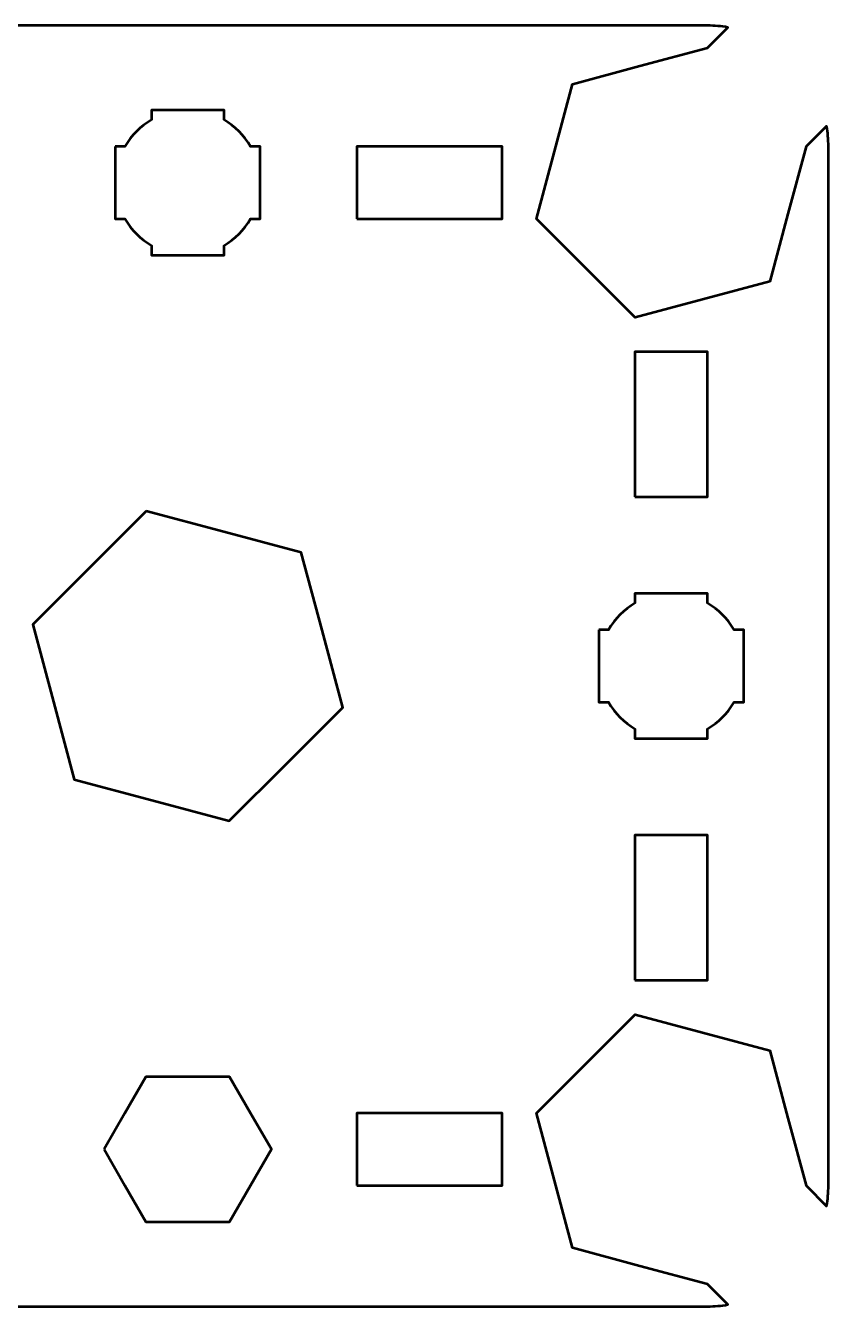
# Model space of a CAD drawing. Header units: centimetres. Extents: x -30.1 to 9.2, y -17.5 to -12.2.
# Drawn here: x -18.17 to -14.85, y -17.5 to -12.2 of the extents above; entities that cross this region are included whole.
import ezdxf

# ---------------------------------------------------------------- set-up
doc = ezdxf.new("R2010")
doc.units = ezdxf.units.CM
doc.header["$MEASUREMENT"] = 0
doc.layers.add('Layer 1', color=7, linetype='Continuous')

msp = doc.modelspace()

# ---------------------------------------------------------------- linework, layer by layer
at = {"layer": 'Layer 1', "lineweight": 53}
for points in [[(-16.8, -13), (-16.2, -13), (-16.2, -12.7), (-16.8, -12.7), (-16.8, -13)], [(-15.65, -14.15), (-15.35, -14.15), (-15.35, -13.55), (-15.65, -13.55), (-15.65, -14.15)], [(-15.65, -16.15), (-15.35, -16.15), (-15.35, -15.55), (-15.65, -15.55), (-15.65, -16.15)], [(-16.8, -17), (-16.2, -17), (-16.2, -16.7), (-16.8, -16.7), (-16.8, -17)]]:
    msp.add_lwpolyline(points, close=True, dxfattribs=at)
for points, knots in [([(-22.15, -17), (-22.15, -17), (-22.15, -12.7), (-22.15, -12.7), (-22.15, -12.7), (-22.15, -12.67116), (-22.14753, -12.64291), (-22.14284, -12.61541), (-22.14284, -12.61541), (-22.14284, -12.61541), (-22.05769, -12.70056), (-22.05769, -12.70056), (-22.05769, -12.70056), (-22.05769, -12.70056), (-21.98298, -12.97941), (-21.98298, -12.97941), (-21.98298, -12.97941), (-21.98298, -12.97941), (-21.90825, -13.25824), (-21.90825, -13.25824), (-21.90825, -13.25824), (-21.90825, -13.25824), (-21.62941, -13.33295), (-21.62941, -13.33295), (-21.62941, -13.33295), (-21.62941, -13.33295), (-21.35057, -13.40767), (-21.35057, -13.40767), (-21.35057, -13.40767), (-21.35057, -13.40767), (-21.14645, -13.20356), (-21.14645, -13.20356), (-21.14645, -13.20356), (-21.14645, -13.20356), (-20.94231, -12.99943), (-20.94231, -12.99943), (-20.94231, -12.99943), (-20.94231, -12.99943), (-21.01703, -12.72057), (-21.01703, -12.72057), (-21.01703, -12.72057), (-21.01703, -12.72057), (-21.09175, -12.44174), (-21.09175, -12.44174), (-21.09175, -12.44174), (-21.09175, -12.44174), (-21.3706, -12.36703), (-21.3706, -12.36703), (-21.3706, -12.36703), (-21.3706, -12.36703), (-21.64941, -12.29233), (-21.64941, -12.29233), (-21.64941, -12.29233), (-21.64941, -12.29233), (-21.73458, -12.20716), (-21.73458, -12.20716), (-21.73458, -12.20716), (-21.70708, -12.20247), (-21.67883, -12.2), (-21.65, -12.2), (-21.65, -12.2), (-21.65, -12.2), (-15.35, -12.2), (-15.35, -12.2), (-15.35, -12.2), (-15.32116, -12.2), (-15.29291, -12.20247), (-15.26541, -12.20716), (-15.26541, -12.20716), (-15.26541, -12.20716), (-15.35057, -12.29232), (-15.35057, -12.29232), (-15.35057, -12.29232), (-15.35057, -12.29232), (-15.62942, -12.36703), (-15.62942, -12.36703), (-15.62942, -12.36703), (-15.62942, -12.36703), (-15.90825, -12.44176), (-15.90825, -12.44176), (-15.90825, -12.44176), (-15.90825, -12.44176), (-15.98296, -12.7206), (-15.98296, -12.7206), (-15.98296, -12.7206), (-15.98296, -12.7206), (-16.05768, -12.99944), (-16.05768, -12.99944), (-16.05768, -12.99944), (-16.05768, -12.99944), (-15.85357, -13.20356), (-15.85357, -13.20356), (-15.85357, -13.20356), (-15.85357, -13.20356), (-15.64944, -13.4077), (-15.64944, -13.4077), (-15.64944, -13.4077), (-15.64944, -13.4077), (-15.37058, -13.33298), (-15.37058, -13.33298), (-15.37058, -13.33298), (-15.37058, -13.33298), (-15.09175, -13.25826), (-15.09175, -13.25826), (-15.09175, -13.25826), (-15.09175, -13.25826), (-15.01704, -12.97941), (-15.01704, -12.97941), (-15.01704, -12.97941), (-15.01704, -12.97941), (-14.94234, -12.7006), (-14.94234, -12.7006), (-14.94234, -12.7006), (-14.94234, -12.7006), (-14.85716, -12.61542), (-14.85716, -12.61542), (-14.85716, -12.61542), (-14.85247, -12.64292), (-14.85, -12.67117), (-14.85, -12.7), (-14.85, -12.7), (-14.85, -12.7), (-14.85, -17), (-14.85, -17), (-14.85, -17), (-14.85, -17.02884), (-14.85248, -17.05709), (-14.85717, -17.0846), (-14.85717, -17.0846), (-14.85717, -17.0846), (-14.94233, -16.99944), (-14.94233, -16.99944), (-14.94233, -16.99944), (-14.94233, -16.99944), (-15.01704, -16.72059), (-15.01704, -16.72059), (-15.01704, -16.72059), (-15.01704, -16.72059), (-15.09177, -16.44176), (-15.09177, -16.44176), (-15.09177, -16.44176), (-15.09177, -16.44176), (-15.37061, -16.36705), (-15.37061, -16.36705), (-15.37061, -16.36705), (-15.37061, -16.36705), (-15.64945, -16.29233), (-15.64945, -16.29233), (-15.64945, -16.29233), (-15.64945, -16.29233), (-15.85357, -16.49644), (-15.85357, -16.49644), (-15.85357, -16.49644), (-15.85357, -16.49644), (-16.05771, -16.70057), (-16.05771, -16.70057), (-16.05771, -16.70057), (-16.05771, -16.70057), (-15.98299, -16.97943), (-15.98299, -16.97943), (-15.98299, -16.97943), (-15.98299, -16.97943), (-15.90827, -17.25826), (-15.90827, -17.25826), (-15.90827, -17.25826), (-15.90827, -17.25826), (-15.62942, -17.33297), (-15.62942, -17.33297), (-15.62942, -17.33297), (-15.62942, -17.33297), (-15.35061, -17.40767), (-15.35061, -17.40767), (-15.35061, -17.40767), (-15.35061, -17.40767), (-15.26544, -17.49284), (-15.26544, -17.49284), (-15.26544, -17.49284), (-15.29294, -17.49753), (-15.32117, -17.5), (-15.35, -17.5), (-15.35, -17.5), (-15.35, -17.5), (-21.65, -17.5), (-21.65, -17.5), (-21.65, -17.5), (-21.67884, -17.5), (-21.70709, -17.49752), (-21.7346, -17.49283), (-21.7346, -17.49283), (-21.7346, -17.49283), (-21.64945, -17.40768), (-21.64945, -17.40768), (-21.64945, -17.40768), (-21.64945, -17.40768), (-21.3706, -17.33297), (-21.3706, -17.33297), (-21.3706, -17.33297), (-21.3706, -17.33297), (-21.09177, -17.25824), (-21.09177, -17.25824), (-21.09177, -17.25824), (-21.09177, -17.25824), (-21.01706, -16.9794), (-21.01706, -16.9794), (-21.01706, -16.9794), (-21.01706, -16.9794), (-20.94234, -16.70056), (-20.94234, -16.70056), (-20.94234, -16.70056), (-20.94234, -16.70056), (-21.14645, -16.49644), (-21.14645, -16.49644), (-21.14645, -16.49644), (-21.14645, -16.49644), (-21.35058, -16.2923), (-21.35058, -16.2923), (-21.35058, -16.2923), (-21.35058, -16.2923), (-21.62944, -16.36702), (-21.62944, -16.36702), (-21.62944, -16.36702), (-21.62944, -16.36702), (-21.90827, -16.44174), (-21.90827, -16.44174), (-21.90827, -16.44174), (-21.90827, -16.44174), (-21.98298, -16.72059), (-21.98298, -16.72059), (-21.98298, -16.72059), (-21.98298, -16.72059), (-22.05768, -16.9994), (-22.05768, -16.9994), (-22.05768, -16.9994), (-22.05768, -16.9994), (-22.14284, -17.08456), (-22.14284, -17.08456), (-22.14284, -17.08456), (-22.14753, -17.05706), (-22.15, -17.02883), (-22.15, -17)], [0, 0, 0, 0, 0.0166667, 0.0166667, 0.0166667, 0.0166667, 0.0333333, 0.0333333, 0.0333333, 0.0333333, 0.05, 0.05, 0.05, 0.05, 0.0666667, 0.0666667, 0.0666667, 0.0666667, 0.0833333, 0.0833333, 0.0833333, 0.0833333, 0.1, 0.1, 0.1, 0.1, 0.1166667, 0.1166667, 0.1166667, 0.1166667, 0.1333333, 0.1333333, 0.1333333, 0.1333333, 0.15, 0.15, 0.15, 0.15, 0.1666667, 0.1666667, 0.1666667, 0.1666667, 0.1833333, 0.1833333, 0.1833333, 0.1833333, 0.2, 0.2, 0.2, 0.2, 0.2166667, 0.2166667, 0.2166667, 0.2166667, 0.2333333, 0.2333333, 0.2333333, 0.2333333, 0.25, 0.25, 0.25, 0.25, 0.2666667, 0.2666667, 0.2666667, 0.2666667, 0.2833333, 0.2833333, 0.2833333, 0.2833333, 0.3, 0.3, 0.3, 0.3, 0.3166667, 0.3166667, 0.3166667, 0.3166667, 0.3333333, 0.3333333, 0.3333333, 0.3333333, 0.35, 0.35, 0.35, 0.35, 0.3666667, 0.3666667, 0.3666667, 0.3666667, 0.3833333, 0.3833333, 0.3833333, 0.3833333, 0.4, 0.4, 0.4, 0.4, 0.4166667, 0.4166667, 0.4166667, 0.4166667, 0.4333333, 0.4333333, 0.4333333, 0.4333333, 0.45, 0.45, 0.45, 0.45, 0.4666667, 0.4666667, 0.4666667, 0.4666667, 0.4833333, 0.4833333, 0.4833333, 0.4833333, 0.5, 0.5, 0.5, 0.5, 0.5166667, 0.5166667, 0.5166667, 0.5166667, 0.5333333, 0.5333333, 0.5333333, 0.5333333, 0.55, 0.55, 0.55, 0.55, 0.5666667, 0.5666667, 0.5666667, 0.5666667, 0.5833333, 0.5833333, 0.5833333, 0.5833333, 0.6, 0.6, 0.6, 0.6, 0.6166667, 0.6166667, 0.6166667, 0.6166667, 0.6333333, 0.6333333, 0.6333333, 0.6333333, 0.65, 0.65, 0.65, 0.65, 0.6666667, 0.6666667, 0.6666667, 0.6666667, 0.6833333, 0.6833333, 0.6833333, 0.6833333, 0.7, 0.7, 0.7, 0.7, 0.7166667, 0.7166667, 0.7166667, 0.7166667, 0.7333333, 0.7333333, 0.7333333, 0.7333333, 0.75, 0.75, 0.75, 0.75, 0.7666667, 0.7666667, 0.7666667, 0.7666667, 0.7833333, 0.7833333, 0.7833333, 0.7833333, 0.8, 0.8, 0.8, 0.8, 0.8166667, 0.8166667, 0.8166667, 0.8166667, 0.8333333, 0.8333333, 0.8333333, 0.8333333, 0.85, 0.85, 0.85, 0.85, 0.8666667, 0.8666667, 0.8666667, 0.8666667, 0.8833333, 0.8833333, 0.8833333, 0.8833333, 0.9, 0.9, 0.9, 0.9, 0.9166667, 0.9166667, 0.9166667, 0.9166667, 0.9333333, 0.9333333, 0.9333333, 0.9333333, 0.95, 0.95, 0.95, 0.95, 0.9666667, 0.9666667, 0.9666667, 0.9666667, 0.9833333, 0.9833333, 0.9833333, 0.9833333, 1, 1, 1, 1]), ([(-17.8, -12.7), (-17.8, -12.7), (-17.75985, -12.7), (-17.75985, -12.7), (-17.75985, -12.7), (-17.7335, -12.65447), (-17.69553, -12.6165), (-17.65, -12.59015), (-17.65, -12.59015), (-17.65, -12.59015), (-17.65, -12.55), (-17.65, -12.55), (-17.65, -12.55), (-17.65, -12.55), (-17.5, -12.55), (-17.5, -12.55), (-17.5, -12.55), (-17.5, -12.55), (-17.35, -12.55), (-17.35, -12.55), (-17.35, -12.55), (-17.35, -12.55), (-17.35, -12.59015), (-17.35, -12.59015), (-17.35, -12.59015), (-17.30447, -12.6165), (-17.2665, -12.65447), (-17.24015, -12.7), (-17.24015, -12.7), (-17.24015, -12.7), (-17.2, -12.7), (-17.2, -12.7), (-17.2, -12.7), (-17.2, -12.7), (-17.2, -12.85), (-17.2, -12.85), (-17.2, -12.85), (-17.2, -12.85), (-17.2, -13), (-17.2, -13), (-17.2, -13), (-17.2, -13), (-17.24015, -13), (-17.24015, -13), (-17.24015, -13), (-17.2665, -13.04553), (-17.30447, -13.0835), (-17.35, -13.10985), (-17.35, -13.10985), (-17.35, -13.10985), (-17.35, -13.15), (-17.35, -13.15), (-17.35, -13.15), (-17.35, -13.15), (-17.5, -13.15), (-17.5, -13.15), (-17.5, -13.15), (-17.5, -13.15), (-17.65, -13.15), (-17.65, -13.15), (-17.65, -13.15), (-17.65, -13.15), (-17.65, -13.10985), (-17.65, -13.10985), (-17.65, -13.10985), (-17.69553, -13.0835), (-17.7335, -13.04553), (-17.75985, -13), (-17.75985, -13), (-17.75985, -13), (-17.8, -13), (-17.8, -13), (-17.8, -13), (-17.8, -13), (-17.8, -12.85), (-17.8, -12.85), (-17.8, -12.85), (-17.8, -12.85), (-17.8, -12.7), (-17.8, -12.7)], [0, 0, 0, 0, 0.05, 0.05, 0.05, 0.05, 0.1, 0.1, 0.1, 0.1, 0.15, 0.15, 0.15, 0.15, 0.2, 0.2, 0.2, 0.2, 0.25, 0.25, 0.25, 0.25, 0.3, 0.3, 0.3, 0.3, 0.35, 0.35, 0.35, 0.35, 0.4, 0.4, 0.4, 0.4, 0.45, 0.45, 0.45, 0.45, 0.5, 0.5, 0.5, 0.5, 0.55, 0.55, 0.55, 0.55, 0.6, 0.6, 0.6, 0.6, 0.65, 0.65, 0.65, 0.65, 0.7, 0.7, 0.7, 0.7, 0.75, 0.75, 0.75, 0.75, 0.8, 0.8, 0.8, 0.8, 0.85, 0.85, 0.85, 0.85, 0.9, 0.9, 0.9, 0.9, 0.95, 0.95, 0.95, 0.95, 1, 1, 1, 1]), ([(-17.67184, -14.20867), (-17.67184, -14.20867), (-17.35118, -14.29459), (-17.35118, -14.29459), (-17.35118, -14.29459), (-17.35118, -14.29459), (-17.03052, -14.38051), (-17.03052, -14.38051), (-17.03052, -14.38051), (-17.03052, -14.38051), (-16.94459, -14.70118), (-16.94459, -14.70118), (-16.94459, -14.70118), (-16.94459, -14.70118), (-16.85867, -15.02185), (-16.85867, -15.02185), (-16.85867, -15.02185), (-16.85867, -15.02185), (-17.09341, -15.25659), (-17.09341, -15.25659), (-17.09341, -15.25659), (-17.09341, -15.25659), (-17.32816, -15.49133), (-17.32816, -15.49133), (-17.32816, -15.49133), (-17.32816, -15.49133), (-17.64882, -15.40541), (-17.64882, -15.40541), (-17.64882, -15.40541), (-17.64882, -15.40541), (-17.96948, -15.31949), (-17.96948, -15.31949), (-17.96948, -15.31949), (-17.96948, -15.31949), (-18.05541, -14.99882), (-18.05541, -14.99882), (-18.05541, -14.99882), (-18.05541, -14.99882), (-18.14133, -14.67815), (-18.14133, -14.67815), (-18.14133, -14.67815), (-18.14133, -14.67815), (-17.90659, -14.44341), (-17.90659, -14.44341), (-17.90659, -14.44341), (-17.90659, -14.44341), (-17.67184, -14.20867), (-17.67184, -14.20867)], [0, 0, 0, 0, 0.0833333, 0.0833333, 0.0833333, 0.0833333, 0.1666667, 0.1666667, 0.1666667, 0.1666667, 0.25, 0.25, 0.25, 0.25, 0.3333333, 0.3333333, 0.3333333, 0.3333333, 0.4166667, 0.4166667, 0.4166667, 0.4166667, 0.5, 0.5, 0.5, 0.5, 0.5833333, 0.5833333, 0.5833333, 0.5833333, 0.6666667, 0.6666667, 0.6666667, 0.6666667, 0.75, 0.75, 0.75, 0.75, 0.8333333, 0.8333333, 0.8333333, 0.8333333, 0.9166667, 0.9166667, 0.9166667, 0.9166667, 1, 1, 1, 1]), ([(-15.8, -14.7), (-15.8, -14.7), (-15.75985, -14.7), (-15.75985, -14.7), (-15.75985, -14.7), (-15.7335, -14.65447), (-15.69553, -14.6165), (-15.65, -14.59015), (-15.65, -14.59015), (-15.65, -14.59015), (-15.65, -14.55), (-15.65, -14.55), (-15.65, -14.55), (-15.65, -14.55), (-15.5, -14.55), (-15.5, -14.55), (-15.5, -14.55), (-15.5, -14.55), (-15.35, -14.55), (-15.35, -14.55), (-15.35, -14.55), (-15.35, -14.55), (-15.35, -14.59015), (-15.35, -14.59015), (-15.35, -14.59015), (-15.30447, -14.6165), (-15.2665, -14.65447), (-15.24015, -14.7), (-15.24015, -14.7), (-15.24015, -14.7), (-15.2, -14.7), (-15.2, -14.7), (-15.2, -14.7), (-15.2, -14.7), (-15.2, -14.85), (-15.2, -14.85), (-15.2, -14.85), (-15.2, -14.85), (-15.2, -15), (-15.2, -15), (-15.2, -15), (-15.2, -15), (-15.24015, -15), (-15.24015, -15), (-15.24015, -15), (-15.2665, -15.04553), (-15.30447, -15.0835), (-15.35, -15.10985), (-15.35, -15.10985), (-15.35, -15.10985), (-15.35, -15.15), (-15.35, -15.15), (-15.35, -15.15), (-15.35, -15.15), (-15.5, -15.15), (-15.5, -15.15), (-15.5, -15.15), (-15.5, -15.15), (-15.65, -15.15), (-15.65, -15.15), (-15.65, -15.15), (-15.65, -15.15), (-15.65, -15.10985), (-15.65, -15.10985), (-15.65, -15.10985), (-15.69553, -15.0835), (-15.7335, -15.04553), (-15.75985, -15), (-15.75985, -15), (-15.75985, -15), (-15.8, -15), (-15.8, -15), (-15.8, -15), (-15.8, -15), (-15.8, -14.85), (-15.8, -14.85), (-15.8, -14.85), (-15.8, -14.85), (-15.8, -14.7), (-15.8, -14.7)], [0, 0, 0, 0, 0.05, 0.05, 0.05, 0.05, 0.1, 0.1, 0.1, 0.1, 0.15, 0.15, 0.15, 0.15, 0.2, 0.2, 0.2, 0.2, 0.25, 0.25, 0.25, 0.25, 0.3, 0.3, 0.3, 0.3, 0.35, 0.35, 0.35, 0.35, 0.4, 0.4, 0.4, 0.4, 0.45, 0.45, 0.45, 0.45, 0.5, 0.5, 0.5, 0.5, 0.55, 0.55, 0.55, 0.55, 0.6, 0.6, 0.6, 0.6, 0.65, 0.65, 0.65, 0.65, 0.7, 0.7, 0.7, 0.7, 0.75, 0.75, 0.75, 0.75, 0.8, 0.8, 0.8, 0.8, 0.85, 0.85, 0.85, 0.85, 0.9, 0.9, 0.9, 0.9, 0.95, 0.95, 0.95, 0.95, 1, 1, 1, 1]), ([(-17.84641, -16.85), (-17.84641, -16.85), (-17.75981, -16.7), (-17.75981, -16.7), (-17.75981, -16.7), (-17.75981, -16.7), (-17.67321, -16.55), (-17.67321, -16.55), (-17.67321, -16.55), (-17.67321, -16.55), (-17.5, -16.55), (-17.5, -16.55), (-17.5, -16.55), (-17.5, -16.55), (-17.32679, -16.55), (-17.32679, -16.55), (-17.32679, -16.55), (-17.32679, -16.55), (-17.24019, -16.7), (-17.24019, -16.7), (-17.24019, -16.7), (-17.24019, -16.7), (-17.15359, -16.85), (-17.15359, -16.85), (-17.15359, -16.85), (-17.15359, -16.85), (-17.24019, -17), (-17.24019, -17), (-17.24019, -17), (-17.24019, -17), (-17.32679, -17.15), (-17.32679, -17.15), (-17.32679, -17.15), (-17.32679, -17.15), (-17.5, -17.15), (-17.5, -17.15), (-17.5, -17.15), (-17.5, -17.15), (-17.67321, -17.15), (-17.67321, -17.15), (-17.67321, -17.15), (-17.67321, -17.15), (-17.75981, -17), (-17.75981, -17), (-17.75981, -17), (-17.75981, -17), (-17.84641, -16.85), (-17.84641, -16.85)], [0, 0, 0, 0, 0.0833333, 0.0833333, 0.0833333, 0.0833333, 0.1666667, 0.1666667, 0.1666667, 0.1666667, 0.25, 0.25, 0.25, 0.25, 0.3333333, 0.3333333, 0.3333333, 0.3333333, 0.4166667, 0.4166667, 0.4166667, 0.4166667, 0.5, 0.5, 0.5, 0.5, 0.5833333, 0.5833333, 0.5833333, 0.5833333, 0.6666667, 0.6666667, 0.6666667, 0.6666667, 0.75, 0.75, 0.75, 0.75, 0.8333333, 0.8333333, 0.8333333, 0.8333333, 0.9166667, 0.9166667, 0.9166667, 0.9166667, 1, 1, 1, 1])]:
    msp.add_open_spline(points, degree=3, knots=knots, dxfattribs=at)

doc.saveas('drawing.dxf')
